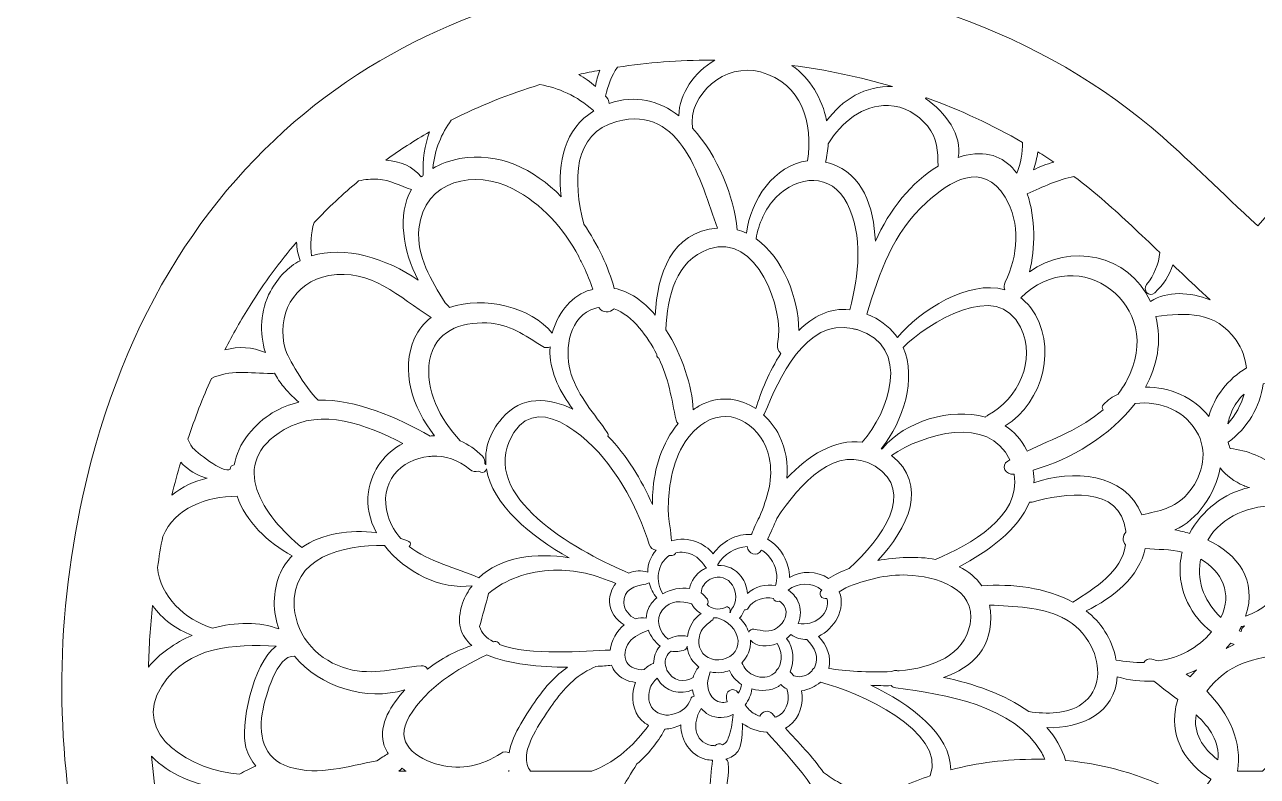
# Model space of a CAD drawing. Extents: x -491 to 5386, y -726 to 879.
# Drawn here: x 435 to 893.1, y -233.7 to 45.5 of the extents above; entities that cross this region are included whole.
import ezdxf

# ---------------------------------------------------------------- set-up
doc = ezdxf.new("R2010")
doc.units = 0
doc.header["$MEASUREMENT"] = 0
doc.layers.add('Layer 1', color=7, linetype='Continuous', lineweight=0)

# ---------------------------------------------------------------- blocks, each defined once
blk = doc.blocks.new('Block_0')
at = {"layer": 'Layer 1'}
for points, knots in [([(1330.89, -141.17), (1306.71, -13.6), (1215.22, 64.76), (1097.03, 64.76), (1076.51, 64.76), (1055.21, 62.4), (1033.29, 57.52), (977.78, 45.18), (932.03, 14.6), (893.22, -29.24), (879.38, -16.28), (868.86, -5.93), (857.82, 3.82), (813.77, 42.69), (752.16, 64.51), (690.05, 64.51), (588.94, 64.51), (486.54, 6.68), (456.6, -129.48), (434.97, -227.86), (460.02, -316.24), (509.77, -399.45), (598.05, -547.12), (730.29, -645.63), (879.54, -724.11), (882.63, -725.74), (886.77, -726.47), (891.1, -726.47), (896.91, -726.47), (903.06, -725.15), (907.45, -722.88), (1042.04, -653.35), (1161.95, -565.18), (1249.64, -439.6), (1311.86, -350.49), (1352.3, -254.19), (1330.89, -141.17)], [0, 0, 0, 0, 1, 1, 1, 2, 2, 2, 3, 3, 3, 4, 4, 4, 5, 5, 5, 6, 6, 6, 7, 7, 7, 8, 8, 8, 9, 9, 9, 10, 10, 10, 11, 11, 11, 12, 12, 12, 12]), ([(690.05, 32.37), (690.53, 32.37), (691, 32.35), (691.48, 32.35), (691.49, 32.34), (691.5, 32.34), (691.51, 32.33), (683.83, 27.97), (678.29, 19.99), (678.08, 11.69), (670.79, 17.29), (662, 19.7), (652.18, 16.23), (652.17, 17), (651.92, 17.81), (651.26, 18.57), (651.13, 18.72), (650.99, 18.82), (650.86, 18.97), (651.65, 22.85), (653.11, 26.56), (655.26, 29.74), (666.56, 31.48), (678.18, 32.37), (690.05, 32.37)], [0, 0, 0, 0, 1, 1, 1, 2, 2, 2, 3, 3, 3, 4, 4, 4, 5, 5, 5, 6, 6, 6, 7, 7, 7, 8, 8, 8, 8]), ([(647.13, 22.6), (645.13, 24.34), (643.04, 25.81), (640.89, 27.03), (643.47, 27.61), (646.08, 28.14), (648.7, 28.63), (647.96, 26.68), (647.43, 24.66), (647.13, 22.6)], [0, 0, 0, 0, 1, 1, 1, 2, 2, 2, 3, 3, 3, 3]), ([(725.92, -5.08), (713.7, -6.49), (704.67, -19.6), (703.24, -31.89), (702.11, -31.36), (700.93, -30.96), (699.73, -30.63), (698.68, -18.45), (692.62, -3.08), (683.12, 7.08), (681.51, 19.6), (695.28, 31.54), (708.44, 27.96), (724.04, 23.72), (728.02, 8.95), (725.92, -5.08)], [0, 0, 0, 0, 1, 1, 1, 2, 2, 2, 3, 3, 3, 4, 4, 4, 5, 5, 5, 5]), ([(757.52, 22.52), (747.48, 23.07), (738.72, 17.61), (733, 9.78), (731.41, 18.09), (726.88, 25.63), (720.12, 30.42), (732.8, 28.78), (745.36, 26.13), (757.52, 22.52)], [0, 0, 0, 0, 1, 1, 1, 2, 2, 2, 3, 3, 3, 3]), ([(626.46, 23.25), (633.3, 22.17), (640.18, 19.07), (646.33, 13.64), (646.4, 13.58), (646.47, 13.56), (646.54, 13.51), (635.64, 6.82), (632.85, -5.54), (634.4, -18.36), (624.22, -8.11), (611.17, -1.6), (596.7, -4.22), (592.68, -4.95), (589.4, -6.24), (586.64, -7.88), (587.41, -0.85), (589.89, 5.18), (593.51, 10.05), (603.98, 15.39), (615, 19.8), (626.46, 23.25)], [0, 0, 0, 0, 1, 1, 1, 2, 2, 2, 3, 3, 3, 4, 4, 4, 5, 5, 5, 6, 6, 6, 7, 7, 7, 7]), ([(805.77, 1.79), (805.92, -2.07), (805.2, -6), (803.66, -9.58), (799.66, -4.15), (793.6, -1.11), (784.92, -2.93), (783.9, -3.14), (782.93, -3.52), (781.94, -3.83), (783.45, 4.33), (777.3, 13.03), (769.78, 18.1), (769.82, 18.16), (769.86, 18.21), (769.9, 18.27), (769.98, 18.31), (770.06, 18.35), (770.14, 18.38), (782.64, 13.87), (794.62, 8.28), (805.77, 1.79)], [0, 0, 0, 0, 1, 1, 1, 2, 2, 2, 3, 3, 3, 4, 4, 4, 5, 5, 5, 6, 6, 6, 7, 7, 7, 7]), ([(692.45, -30.01), (675.18, -31.5), (670.04, -47.24), (669.35, -62.4), (664.99, -57.24), (659.81, -53.48), (654.06, -52.42), (651.88, -44.47), (647.99, -36.09), (642.8, -28.55), (638.66, -12.52), (638.63, 5.23), (655.05, 9.57), (679.58, 16.06), (686.04, -12.64), (692.45, -30.01)], [0, 0, 0, 0, 1, 1, 1, 2, 2, 2, 3, 3, 3, 4, 4, 4, 5, 5, 5, 5]), ([(751.14, -34.9), (750.56, -22.03), (746.32, -9.95), (734.62, -6.04), (733.94, -5.81), (733.27, -5.68), (732.6, -5.52), (733.17, -3.28), (733.49, -1.01), (733.61, 1.27), (738.52, 9.24), (746.3, 15.8), (756.01, 15.5), (761.77, 15.33), (766.89, 12.28), (770.46, 7.93), (774.39, 3.16), (774.19, -1.42), (774.51, -7.04), (764.58, -12.87), (756.28, -23.42), (751.14, -34.9)], [0, 0, 0, 0, 1, 1, 1, 2, 2, 2, 3, 3, 3, 4, 4, 4, 5, 5, 5, 6, 6, 6, 7, 7, 7, 7]), ([(583.12, -10.41), (582.87, -10.63), (582.58, -10.82), (582.35, -11.05), (579.33, -7.1), (574.47, -5.21), (569.16, -4.76), (574.41, -1), (579.84, 2.48), (585.45, 5.69), (583.62, 0.79), (582.74, -4.63), (583.12, -10.41)], [0, 0, 0, 0, 1, 1, 1, 2, 2, 2, 3, 3, 3, 4, 4, 4, 4]), ([(811.48, -1.67), (813.49, -2.93), (815.48, -4.21), (817.43, -5.53), (814.79, -6.24), (812.25, -7.19), (809.89, -8.41), (810.69, -6.23), (811.21, -3.96), (811.48, -1.67)], [0, 0, 0, 0, 1, 1, 1, 2, 2, 2, 3, 3, 3, 3]), ([(640.87, -40.57), (641.48, -41.88), (642.1, -43.15), (642.75, -44.38), (644.03, -47.13), (645.2, -49.92), (646.17, -52.78), (645.45, -52.97), (644.74, -53.11), (644.01, -53.39), (637.38, -55.93), (632.85, -62.25), (631.06, -69.12), (623.32, -59.39), (605.76, -55.1), (592.92, -59.56), (592.39, -58.94), (591.78, -58.34), (591.2, -57.74), (586.13, -49.36), (580.49, -40.6), (581.52, -30.31), (583.37, -11.86), (602.53, -8.27), (616.42, -15.45), (627.24, -21.04), (635.27, -30.1), (640.87, -40.57)], [0, 0, 0, 0, 1, 1, 1, 2, 2, 2, 3, 3, 3, 4, 4, 4, 5, 5, 5, 6, 6, 6, 7, 7, 7, 8, 8, 8, 9, 9, 9, 9]), ([(799.41, -50.07), (798.91, -51.08), (798.91, -52.06), (799.2, -52.92), (785.72, -49.1), (767.76, -60.57), (759.34, -70.7), (757.13, -67.54), (754.01, -64.79), (749.69, -62.71), (749.11, -62.44), (748.56, -62.27), (748, -62.05), (752.59, -46.48), (757.67, -31.84), (770.14, -20.47), (778.52, -12.82), (791.01, -4.66), (799.42, -18.58), (805.15, -28.06), (804.14, -40.55), (799.41, -50.07)], [0, 0, 0, 0, 1, 1, 1, 2, 2, 2, 3, 3, 3, 4, 4, 4, 5, 5, 5, 6, 6, 6, 7, 7, 7, 7]), ([(542.52, -28), (547.75, -22.49), (553.28, -17.31), (559.1, -12.5), (561.43, -11.96), (563.83, -11.74), (566.23, -11.87), (570.82, -12.13), (574.55, -14.45), (578.71, -15.75), (573.44, -25.16), (575.5, -38.37), (581.25, -49.36), (569.34, -41.28), (553.92, -36.41), (541.58, -40.4), (541.06, -36.17), (541.32, -31.92), (542.52, -28)], [0, 0, 0, 0, 1, 1, 1, 2, 2, 2, 3, 3, 3, 4, 4, 4, 5, 5, 5, 6, 6, 6, 6]), ([(740.61, -20.85), (746.64, -32.65), (745.02, -47.76), (741.59, -60.34), (734.21, -59.57), (727.9, -62.87), (722.68, -68.1), (722.61, -56), (716.77, -41.08), (706.8, -34), (707.81, -28.33), (710.09, -22.94), (714.16, -18.71), (722.3, -10.27), (734.78, -9.43), (740.61, -20.85)], [0, 0, 0, 0, 1, 1, 1, 2, 2, 2, 3, 3, 3, 4, 4, 4, 5, 5, 5, 5]), ([(875.53, -56.7), (868.06, -53.73), (859.72, -53.27), (853.36, -57.31), (845.28, -39.5), (823.13, -35.53), (808.46, -46.28), (810.6, -37.53), (810.63, -26.24), (807.6, -17.28), (813.45, -14.67), (819.09, -12.02), (824.95, -10.88), (828.99, -13.89), (832.86, -17.02), (836.55, -20.27), (843.08, -26.04), (849.54, -32.15), (856.88, -39.12), (856.4, -43.35), (854.81, -47.48), (851.94, -51.03), (850.24, -53.13), (852.88, -55.92), (854.96, -54.04), (858.23, -51.09), (860.44, -47.52), (861.69, -43.68), (864.72, -46.56), (867.87, -49.53), (871.26, -52.7), (871.26, -52.7), (875.53, -56.7), (875.53, -56.7)], [0, 0, 0, 0, 1, 1, 1, 2, 2, 2, 3, 3, 3, 4, 4, 4, 5, 5, 5, 6, 6, 6, 7, 7, 7, 8, 8, 8, 9, 9, 9, 10, 10, 10, 11, 11, 11, 11]), ([(715.99, -76.58), (711.74, -83.26), (708.62, -90.85), (706.68, -97.11), (701.06, -93.36), (694.08, -92.19), (687.16, -95.35), (685.83, -95.95), (684.63, -96.7), (683.45, -97.5), (683.1, -88.93), (679.33, -77.18), (673.28, -67.77), (673.95, -55.47), (676.76, -42.1), (689.35, -37.75), (706.98, -31.67), (717.53, -60.02), (714.8, -73.02), (714.47, -74.56), (715.06, -75.77), (715.99, -76.58)], [0, 0, 0, 0, 1, 1, 1, 2, 2, 2, 3, 3, 3, 4, 4, 4, 5, 5, 5, 6, 6, 6, 7, 7, 7, 7]), ([(536, -35.26), (536.15, -37.6), (536.57, -39.92), (537.33, -42.16), (532.99, -44.49), (529.2, -48.17), (526.32, -53.53), (522.48, -60.66), (522.19, -68.82), (524.44, -76.31), (519.64, -74.11), (514.41, -73.96), (509.42, -75.27), (512.32, -69.57), (515.42, -64.07), (518.73, -58.79), (523.96, -50.43), (529.74, -42.58), (536, -35.26)], [0, 0, 0, 0, 1, 1, 1, 2, 2, 2, 3, 3, 3, 4, 4, 4, 5, 5, 5, 6, 6, 6, 6]), ([(844.59, -86.66), (843.6, -88.49), (842.5, -90.14), (841.34, -91.67), (839.39, -92.66), (837.54, -93.93), (835.89, -95.55), (835.24, -96.18), (835.32, -96.99), (835.75, -97.55), (827.68, -104.58), (817.48, -108.16), (807.54, -112.87), (807.46, -112.71), (807.42, -112.56), (807.34, -112.41), (805.39, -108.54), (802.62, -105.62), (799.37, -103.49), (813.58, -94.86), (819.18, -73.39), (808.88, -59.64), (807.75, -58.14), (806.48, -56.98), (805.15, -55.97), (826.65, -34.41), (859.63, -58.88), (844.59, -86.66)], [0, 0, 0, 0, 1, 1, 1, 2, 2, 2, 3, 3, 3, 4, 4, 4, 5, 5, 5, 6, 6, 6, 7, 7, 7, 8, 8, 8, 9, 9, 9, 9]), ([(548.06, -47.68), (563.76, -44.92), (574.08, -55.68), (586.03, -63.28), (583.46, -65.25), (581.33, -67.76), (579.9, -70.92), (574.55, -82.82), (579.02, -96.73), (587.33, -107.15), (586.76, -107.15), (586.2, -107.25), (585.64, -107.29), (573.39, -100.37), (558.17, -93.62), (544.08, -93.93), (538.91, -88.99), (532.61, -77.69), (531.91, -75.27), (528.25, -62.67), (534.9, -49.98), (548.06, -47.68)], [0, 0, 0, 0, 1, 1, 1, 2, 2, 2, 3, 3, 3, 4, 4, 4, 5, 5, 5, 6, 6, 6, 7, 7, 7, 7]), ([(792.91, -99.58), (792.55, -99.77), (792.31, -100.02), (792.07, -100.27), (778.93, -96.64), (762.2, -101.89), (753.92, -111.75), (753.81, -111.89), (753.75, -112.04), (753.68, -112.19), (753.57, -112.13), (753.46, -112.04), (753.35, -111.98), (761.58, -101.54), (766.6, -86.02), (761.42, -74.37), (770.76, -65.23), (796.57, -48.98), (805.12, -66.9), (811.03, -79.3), (804.25, -93.36), (792.91, -99.58)], [0, 0, 0, 0, 1, 1, 1, 2, 2, 2, 3, 3, 3, 4, 4, 4, 5, 5, 5, 6, 6, 6, 7, 7, 7, 7]), ([(677.11, -101.33), (677.23, -101.9), (677.49, -102.32), (677.79, -102.68), (671.86, -109.7), (668.9, -119.43), (668.41, -128.35), (668.36, -129.27), (668.28, -130.84), (668.25, -132.74), (664.18, -123.4), (658.73, -114.54), (651.73, -107.29), (651.86, -106.89), (651.83, -106.45), (651.52, -105.99), (646.76, -99.08), (640.78, -92.6), (638.13, -84.47), (635.57, -76.61), (636.58, -64.46), (645.4, -60.43), (646.42, -59.97), (647.41, -59.71), (648.39, -59.55), (649.64, -61.69), (652.43, -61.58), (654.02, -60.03), (660.98, -62.42), (666.65, -70.78), (669.84, -76.73), (669.86, -76.88), (669.87, -77.05), (669.88, -77.2), (669.95, -77.78), (670.27, -78.15), (670.66, -78.4), (674.29, -85.75), (675.35, -93.4), (677.11, -101.33)], [0, 0, 0, 0, 1, 1, 1, 2, 2, 2, 3, 3, 3, 4, 4, 4, 5, 5, 5, 6, 6, 6, 7, 7, 7, 8, 8, 8, 9, 9, 9, 10, 10, 10, 11, 11, 11, 12, 12, 12, 13, 13, 13, 13]), ([(746.22, -109.62), (736.15, -108.25), (726.11, -114.5), (718.24, -122.99), (718.66, -117.59), (717.97, -112.21), (715.42, -107.12), (713.94, -104.16), (711.92, -101.58), (709.59, -99.44), (709.73, -99.28), (709.86, -99.11), (709.95, -98.9), (715.25, -86.13), (725.09, -63.49), (742.69, -67.38), (742.81, -67.41), (742.93, -67.43), (743.05, -67.46), (743.51, -67.57), (743.94, -67.61), (744.41, -67.76), (764.82, -74.14), (756.13, -98.45), (746.22, -109.62)], [0, 0, 0, 0, 1, 1, 1, 2, 2, 2, 3, 3, 3, 4, 4, 4, 5, 5, 5, 6, 6, 6, 7, 7, 7, 8, 8, 8, 8]), ([(855.33, -62.86), (866.6, -61.52), (877.48, -60.64), (885.23, -71.72), (887.43, -74.87), (888.66, -78.38), (889.05, -81.97), (882.33, -86.03), (876.95, -92.66), (875.11, -100.02), (869.64, -92.99), (860.39, -88.9), (851.5, -89.19), (855.87, -81.25), (857.7, -72.33), (855.33, -62.86)], [0, 0, 0, 0, 1, 1, 1, 2, 2, 2, 3, 3, 3, 4, 4, 4, 5, 5, 5, 5]), ([(606.8, -65.26), (615.04, -65.62), (620.84, -69.9), (627.49, -74.03), (628.38, -74.59), (629.42, -74.52), (630.29, -74.09), (630.23, -74.88), (630.17, -75.68), (630.19, -76.46), (630.45, -84.01), (634.03, -91.11), (638.76, -97.3), (629.95, -92.96), (619.53, -92.18), (612.42, -100.62), (607.51, -106.46), (605.86, -112.3), (606.41, -117.95), (606.31, -117.76), (606.18, -117.6), (606.03, -117.46), (606.13, -116.59), (605.88, -115.67), (605.08, -114.82), (602.61, -112.22), (599.79, -110.34), (596.81, -109.08), (589.31, -100.85), (583.66, -90.18), (585.46, -79.21), (587.24, -68.39), (597.04, -64.85), (606.8, -65.26)], [0, 0, 0, 0, 1, 1, 1, 2, 2, 2, 3, 3, 3, 4, 4, 4, 5, 5, 5, 6, 6, 6, 7, 7, 7, 8, 8, 8, 9, 9, 9, 10, 10, 10, 11, 11, 11, 11]), ([(531.18, -88.92), (532.34, -90.33), (534.44, -92.62), (536.9, -94.75), (530.02, -96.27), (523.6, -99.88), (518.2, -106.59), (515.18, -110.35), (513.54, -114.2), (512.89, -118.03), (512.86, -118.03), (512.84, -118.04), (512.81, -118.04), (511.82, -118.05), (511.34, -118.82), (511.36, -119.6), (509.05, -121.61), (497.97, -112.61), (497.17, -111.42), (496.55, -110.48), (496.04, -109.5), (495.64, -108.49), (498.23, -100.67), (501.14, -93.12), (504.37, -85.87), (510.77, -82.66), (518.82, -83.87), (526.7, -84.05), (527.1, -84.06), (527.46, -84), (527.78, -83.9), (528.79, -85.65), (529.89, -87.36), (531.18, -88.92)], [0, 0, 0, 0, 1, 1, 1, 2, 2, 2, 3, 3, 3, 4, 4, 4, 5, 5, 5, 6, 6, 6, 7, 7, 7, 8, 8, 8, 9, 9, 9, 10, 10, 10, 11, 11, 11, 11]), ([(914.05, -87.44), (914.46, -87.45), (914.82, -87.4), (915.14, -87.29), (916.15, -89.05), (917.25, -90.75), (918.54, -92.31), (919.7, -93.72), (921.8, -96.02), (924.25, -98.14), (917.37, -99.66), (910.96, -103.27), (905.56, -109.99), (903.12, -113.01), (901.59, -116.11), (900.75, -119.21), (895.56, -115.19), (889.39, -112.51), (883.02, -111.94), (882.72, -111.16), (882.47, -110.37), (882.28, -109.56), (889.4, -104.4), (894.1, -96.41), (895.24, -87.95), (900.95, -86.45), (907.57, -87.3), (914.05, -87.44)], [0, 0, 0, 0, 1, 1, 1, 2, 2, 2, 3, 3, 3, 4, 4, 4, 5, 5, 5, 6, 6, 6, 7, 7, 7, 8, 8, 8, 9, 9, 9, 9]), ([(651.71, -117.46), (658.67, -126.55), (663.63, -136.62), (667.09, -147.52), (667.52, -148.86), (668.55, -149.5), (669.64, -149.64), (667.58, -151.95), (666.58, -154.89), (666.54, -157.89), (664.2, -156.99), (661.74, -157.25), (659.52, -158.19), (642.72, -151.17), (605.46, -131.63), (615.06, -109.3), (623.81, -88.94), (644.15, -107.6), (651.71, -117.46)], [0, 0, 0, 0, 1, 1, 1, 2, 2, 2, 3, 3, 3, 4, 4, 4, 5, 5, 5, 6, 6, 6, 6]), ([(708.04, -137.37), (706.9, -139.52), (705.94, -141.62), (705.18, -143.65), (705.15, -143.71), (705.12, -143.77), (705.09, -143.83), (699.52, -143.5), (693.97, -146.43), (690.91, -151.09), (689.33, -149.03), (686.88, -147.46), (684.67, -146.6), (681.71, -145.44), (678.4, -145.32), (675.37, -146.22), (675.25, -143.33), (674.24, -137.53), (674.2, -136.3), (674.11, -132.71), (674.29, -129.21), (674.8, -125.65), (676.1, -116.72), (679.69, -107.23), (687.78, -102.24), (698.27, -95.77), (709.35, -104.39), (711.69, -115.22), (713.33, -122.84), (711.06, -130.31), (708.04, -137.37)], [0, 0, 0, 0, 1, 1, 1, 2, 2, 2, 3, 3, 3, 4, 4, 4, 5, 5, 5, 6, 6, 6, 7, 7, 7, 8, 8, 8, 9, 9, 9, 10, 10, 10, 10]), ([(871.18, -106.84), (874.81, -114.26), (872.36, -122.93), (867.03, -128.84), (862.11, -134.29), (856.69, -135.1), (850.17, -136.52), (843.74, -120.72), (824.28, -119.66), (810.08, -124.71), (810.17, -123.16), (810.04, -121.56), (809.78, -119.93), (823.68, -116.13), (838.58, -107.15), (847.69, -95.14), (856.98, -94.19), (866.76, -97.82), (871.18, -106.84)], [0, 0, 0, 0, 1, 1, 1, 2, 2, 2, 3, 3, 3, 4, 4, 4, 5, 5, 5, 6, 6, 6, 6]), ([(882.16, -102.7), (882.48, -100.9), (883.06, -99.13), (883.9, -97.48), (885.14, -95.02), (886.59, -93.13), (888.19, -91.68), (887.05, -95.73), (884.96, -99.55), (882.16, -102.7)], [0, 0, 0, 0, 1, 1, 1, 2, 2, 2, 3, 3, 3, 3]), ([(562.73, -128.03), (561.94, -133.28), (563.18, -138.47), (565.7, -143.21), (555.9, -141.91), (545.43, -143.49), (537.96, -148.71), (523.92, -137.11), (509.7, -117.46), (531.48, -104.87), (545.71, -96.65), (561.74, -102.98), (575.55, -110.07), (569.07, -113.45), (564, -119.64), (562.73, -128.03)], [0, 0, 0, 0, 1, 1, 1, 2, 2, 2, 3, 3, 3, 4, 4, 4, 5, 5, 5, 5]), ([(802.49, -121.51), (802.58, -121.5), (802.67, -121.47), (802.75, -121.46), (805.41, -137.3), (786.28, -147.61), (773.54, -153.12), (766.72, -151.9), (759.07, -152.2), (752, -153.55), (763.37, -141.58), (770.96, -125.35), (757.11, -114.47), (768.89, -106.57), (793.27, -99.19), (801.11, -116.17), (800.88, -116.3), (800.64, -116.42), (800.4, -116.56), (797.54, -118.21), (799.63, -121.91), (802.49, -121.51)], [0, 0, 0, 0, 1, 1, 1, 2, 2, 2, 3, 3, 3, 4, 4, 4, 5, 5, 5, 6, 6, 6, 7, 7, 7, 7]), ([(741.46, -156.45), (738.51, -157.57), (735.85, -158.84), (733.72, -160.24), (729.54, -157.35), (723.57, -157.08), (719.28, -159.82), (719.24, -158.46), (719.06, -157.14), (718.77, -156), (717.69, -151.68), (714.92, -147.8), (711.01, -145.62), (712.28, -143.18), (713.45, -140.6), (714.5, -137.98), (723.02, -124.83), (736.75, -109.86), (751.02, -118.53), (766.35, -127.84), (753.42, -145.53), (741.46, -156.45)], [0, 0, 0, 0, 1, 1, 1, 2, 2, 2, 3, 3, 3, 4, 4, 4, 5, 5, 5, 6, 6, 6, 7, 7, 7, 7]), ([(492.99, -116.96), (495.12, -119.25), (497.73, -121.11), (500.69, -122.32), (501.24, -122.54), (501.97, -122.78), (502.77, -122.99), (498.05, -123.98), (493.55, -126.2), (489.67, -129.24), (490.69, -125.08), (491.8, -120.99), (492.99, -116.96)], [0, 0, 0, 0, 1, 1, 1, 2, 2, 2, 3, 3, 3, 4, 4, 4, 4]), ([(600.29, -119.61), (601.38, -120.55), (602.59, -120.64), (603.64, -120.29), (603.91, -120.41), (604.18, -120.57), (604.45, -120.68), (605.58, -121.16), (606.34, -120.46), (606.57, -119.53), (608.83, -132.71), (623.1, -144.64), (637.4, -152.54), (625.09, -150.47), (611.82, -152.17), (603.72, -159.97), (595.37, -156.19), (585.1, -154), (577.85, -148.27), (578.44, -147.75), (578.68, -146.85), (577.75, -146.45), (576.78, -146.03), (575.76, -145.67), (574.73, -145.32), (572.72, -143.07), (571.09, -140.38), (570.05, -137.04), (566.15, -124.47), (574.96, -115.85), (585.2, -114.86), (585.6, -114.9), (585.97, -114.83), (586.33, -114.74), (591.14, -114.54), (596.17, -116.03), (600.29, -119.61)], [0, 0, 0, 0, 1, 1, 1, 2, 2, 2, 3, 3, 3, 4, 4, 4, 5, 5, 5, 6, 6, 6, 7, 7, 7, 8, 8, 8, 9, 9, 9, 10, 10, 10, 11, 11, 11, 12, 12, 12, 12]), ([(879.29, -119.12), (881.58, -121.98), (884.58, -124.29), (888.05, -125.71), (888.6, -125.94), (889.33, -126.17), (890.13, -126.39), (880.86, -128.33), (872.43, -134.98), (867.9, -143.43), (866.11, -142.91), (864.29, -142.5), (862.46, -142.18), (871, -138.4), (877.46, -128.78), (879.29, -119.12)], [0, 0, 0, 0, 1, 1, 1, 2, 2, 2, 3, 3, 3, 4, 4, 4, 5, 5, 5, 5]), ([(844.15, -147.71), (842.61, -157.65), (832.94, -163.66), (824.52, -168.97), (814.63, -163.59), (801.89, -162.06), (790.68, -162.95), (788.62, -159.85), (785.73, -157.51), (782.27, -155.84), (792.79, -150.32), (804.24, -142.21), (808.46, -131.84), (808.76, -131.86), (809.05, -131.87), (809.37, -131.79), (820.96, -128.64), (842.23, -125.24), (844.25, -142.66), (844.26, -142.79), (844.26, -142.91), (844.27, -143.03), (842.94, -144.21), (842.87, -146.52), (844.15, -147.71)], [0, 0, 0, 0, 1, 1, 1, 2, 2, 2, 3, 3, 3, 4, 4, 4, 5, 5, 5, 6, 6, 6, 7, 7, 7, 8, 8, 8, 8]), ([(486.31, -144.57), (490.96, -134.1), (502.39, -129.56), (513.93, -129.68), (517.1, -138.84), (525.29, -146.93), (534.4, -151.77), (530.41, -155.89), (527.85, -161.5), (527.74, -168.87), (527.68, -172.45), (528.33, -175.81), (529.43, -178.96), (522.36, -176.24), (513.4, -176.34), (504.79, -178.65), (494.47, -175.42), (485.35, -166.87), (484.33, -156.12), (484.92, -152.28), (485.56, -148.43), (486.31, -144.57)], [0, 0, 0, 0, 1, 1, 1, 2, 2, 2, 3, 3, 3, 4, 4, 4, 5, 5, 5, 6, 6, 6, 7, 7, 7, 7]), ([(888.74, -174.25), (893.26, -160.73), (885.65, -151.15), (874.68, -145.96), (879.83, -136.91), (890.51, -132.96), (901.28, -133.07), (902.69, -137.12), (905.08, -140.97), (908.09, -144.41), (909.37, -157.32), (900.83, -169.74), (888.74, -174.25)], [0, 0, 0, 0, 1, 1, 1, 2, 2, 2, 3, 3, 3, 4, 4, 4, 4]), ([(601.22, -185.16), (595.24, -186.9), (589.71, -190.01), (584.74, -193.86), (584.28, -193.08), (583.46, -192.55), (582.33, -192.65), (572.86, -193.5), (564.65, -196.34), (555.06, -193.79), (544.57, -191.01), (535.91, -182.05), (535.19, -170.94), (533.97, -152.25), (553.1, -147.62), (568.75, -148.01), (576.39, -157.89), (589.72, -164.55), (601.26, -162.89), (599.84, -164.79), (598.59, -166.87), (597.73, -169.34), (595.24, -176.51), (597.03, -181.58), (601.22, -185.16)], [0, 0, 0, 0, 1, 1, 1, 2, 2, 2, 3, 3, 3, 4, 4, 4, 5, 5, 5, 6, 6, 6, 7, 7, 7, 8, 8, 8, 8]), ([(674.56, -151.71), (675.02, -151.71), (675.51, -151.66), (676.04, -151.51), (676.46, -151.39), (676.78, -151.06), (677, -150.67), (679, -150.22), (681.16, -150.49), (683.04, -151.3), (685.62, -152.4), (686.77, -154.34), (688.32, -156.32), (687.85, -156.53), (687.38, -156.74), (686.93, -157.02), (684.39, -158.58), (682.6, -161.15), (682.04, -163.93), (678.77, -163.42), (675.13, -164.23), (672.13, -165.91), (669.31, -161.48), (669.92, -154.64), (674.56, -151.71)], [0, 0, 0, 0, 1, 1, 1, 2, 2, 2, 3, 3, 3, 4, 4, 4, 5, 5, 5, 6, 6, 6, 7, 7, 7, 8, 8, 8, 8]), ([(692.59, -155.32), (692.58, -155.21), (692.55, -155.11), (692.54, -155.01), (694.85, -151.18), (699.12, -148.47), (703.48, -148.36), (703.72, -150.9), (707.21, -152.49), (708.8, -149.71), (708.8, -149.71), (708.8, -149.71), (708.8, -149.71), (708.97, -149.81), (709.15, -149.85), (709.32, -149.96), (712.31, -151.93), (714.17, -155.5), (714.49, -159.01), (714.61, -160.36), (714.38, -161.59), (714.08, -162.81), (710.34, -162.21), (706.3, -163.21), (703.59, -165.79), (703.43, -163.55), (702.7, -161.35), (701.28, -159.44), (699.16, -156.58), (695.9, -155.21), (692.59, -155.32)], [0, 0, 0, 0, 1, 1, 1, 2, 2, 2, 3, 3, 3, 4, 4, 4, 5, 5, 5, 6, 6, 6, 7, 7, 7, 8, 8, 8, 9, 9, 9, 10, 10, 10, 10]), ([(865.19, -150.4), (864.84, -151.83), (864.59, -153.28), (864.47, -154.74), (863.66, -165.03), (868.54, -174.24), (876.08, -180.06), (870.98, -186.19), (863.94, -189.62), (856.37, -190.85), (855.56, -190.61), (854.74, -190.35), (853.93, -190.17), (852.61, -189.89), (851.49, -190.46), (850.85, -191.36), (847.42, -191.45), (843.95, -191.16), (840.57, -190.49), (840.55, -190.38), (840.55, -190.28), (840.53, -190.16), (839.01, -182.31), (834.93, -176.48), (829.46, -172.22), (839.49, -167.51), (849.27, -159.42), (851.41, -149.12), (856.02, -149.41), (860.65, -149.35), (865.19, -150.4)], [0, 0, 0, 0, 1, 1, 1, 2, 2, 2, 3, 3, 3, 4, 4, 4, 5, 5, 5, 6, 6, 6, 7, 7, 7, 8, 8, 8, 9, 9, 9, 10, 10, 10, 10]), ([(871.9, -153.84), (871.95, -153.57), (872.01, -153.31), (872.06, -153.04), (879.96, -157.51), (883.87, -165.81), (879.58, -174.73), (873.92, -169.41), (870.5, -162.06), (871.9, -153.84)], [0, 0, 0, 0, 1, 1, 1, 2, 2, 2, 3, 3, 3, 3]), ([(657.79, -177.38), (655.02, -179.66), (653.1, -183.21), (652.58, -186.8), (643.16, -187.09), (622.74, -189.03), (611.5, -184.77), (611.3, -184.13), (610.76, -183.58), (610.03, -183.62), (609.74, -183.63), (609.47, -183.68), (609.18, -183.7), (606.61, -182.33), (604.75, -180.5), (604.03, -178.04), (605.16, -173.97), (606.29, -169.89), (607.42, -165.82), (610.57, -163.1), (614.11, -161.05), (618.05, -159.69), (622.36, -158.11), (626.97, -157.31), (631.55, -157.14), (639.59, -156.86), (647.38, -158.82), (654.64, -162.11), (653.18, -164.02), (652.26, -166.32), (652.33, -168.72), (652.45, -172.61), (654.72, -175.68), (657.79, -177.38)], [0, 0, 0, 0, 1, 1, 1, 2, 2, 2, 3, 3, 3, 4, 4, 4, 5, 5, 5, 6, 6, 6, 7, 7, 7, 8, 8, 8, 9, 9, 9, 10, 10, 10, 11, 11, 11, 11]), ([(695.26, -170.96), (692.98, -172.16), (690.4, -171.52), (688.58, -169.91), (688.98, -169.34), (689.11, -168.59), (688.69, -167.94), (688.06, -166.97), (687.28, -166.18), (686.41, -165.55), (686.4, -163.47), (687.74, -161.55), (689.79, -160.51), (696.78, -156.96), (702.02, -166.11), (697.73, -171.63), (697.42, -172.02), (697.31, -172.44), (697.27, -172.86), (697.21, -172.84), (697.15, -172.8), (697.09, -172.78), (697.63, -171.68), (696.62, -170.24), (695.26, -170.96)], [0, 0, 0, 0, 1, 1, 1, 2, 2, 2, 3, 3, 3, 4, 4, 4, 5, 5, 5, 6, 6, 6, 7, 7, 7, 8, 8, 8, 8]), ([(786.32, -177.12), (784.12, -188.85), (772.52, -193.28), (760.03, -194.53), (759.62, -194.49), (759.18, -194.44), (758.77, -194.41), (758.08, -194.35), (757.55, -194.51), (757.1, -194.76), (748.55, -195.29), (739.9, -194.5), (733.82, -193.64), (734.94, -189.35), (733.15, -184.92), (729.96, -181.76), (735.86, -179), (740.26, -171.49), (737.74, -165.19), (738.54, -164.71), (739.35, -164.19), (740.17, -163.63), (747.54, -160.7), (754.94, -158.62), (763.12, -158.94), (773.32, -159.33), (788.83, -163.68), (786.32, -177.12)], [0, 0, 0, 0, 1, 1, 1, 2, 2, 2, 3, 3, 3, 4, 4, 4, 5, 5, 5, 6, 6, 6, 7, 7, 7, 8, 8, 8, 9, 9, 9, 9]), ([(657.62, -169.25), (657.34, -164.46), (661.85, -162.68), (665.79, -162.3), (666.25, -162.26), (666.68, -162.05), (667.04, -161.76), (667.59, -163.82), (668.54, -165.77), (669.96, -167.38), (668.6, -168.5), (667.47, -169.81), (666.79, -171.31), (666.25, -172.49), (666, -173.74), (665.96, -174.99), (664.57, -174.75), (663.23, -174.86), (661.95, -175.21), (659.63, -174.05), (657.77, -171.86), (657.62, -169.25)], [0, 0, 0, 0, 1, 1, 1, 2, 2, 2, 3, 3, 3, 4, 4, 4, 5, 5, 5, 6, 6, 6, 7, 7, 7, 7]), ([(733.13, -167.59), (733.87, -170.17), (732.76, -172.93), (730.75, -174.73), (728.25, -176.99), (725.48, -177.2), (722.44, -176.91), (723.5, -174.31), (723.66, -171.4), (722.36, -168.66), (721.53, -166.91), (720.27, -165.55), (718.78, -164.56), (722.08, -161.68), (727.86, -161.56), (731.2, -164.49), (729.72, -165.83), (731.2, -168.17), (733.13, -167.59)], [0, 0, 0, 0, 1, 1, 1, 2, 2, 2, 3, 3, 3, 4, 4, 4, 5, 5, 5, 6, 6, 6, 6]), ([(686.36, -173.26), (683.59, -174.84), (681.9, -178.35), (681.32, -181.72), (678.96, -181.12), (676.39, -181.57), (674.19, -182.73), (670.84, -180.29), (669.17, -175.38), (672.07, -171.84), (675.07, -168.18), (679.01, -168.52), (682.85, -169.57), (682.97, -169.79), (683.05, -170.02), (683.19, -170.24), (683.99, -171.48), (685.11, -172.48), (686.36, -173.26)], [0, 0, 0, 0, 1, 1, 1, 2, 2, 2, 3, 3, 3, 4, 4, 4, 5, 5, 5, 6, 6, 6, 6]), ([(700.68, -174.89), (700.74, -174.84), (700.8, -174.82), (700.85, -174.75), (701.54, -173.87), (702.07, -172.9), (702.51, -171.9), (703.05, -171.92), (703.59, -171.78), (703.91, -171.19), (705.56, -168.12), (709.78, -166.79), (713.24, -167.67), (713.52, -168.6), (714.58, -168.93), (715.53, -168.68), (716.2, -169.14), (716.82, -169.69), (717.28, -170.42), (719.07, -173.28), (717.22, -176.62), (714.78, -178.4), (711.65, -180.68), (709.36, -179.43), (706.01, -179.05), (705.16, -178.95), (704.44, -179.47), (704.05, -180.19), (703.37, -178.13), (702.23, -176.28), (700.68, -174.89)], [0, 0, 0, 0, 1, 1, 1, 2, 2, 2, 3, 3, 3, 4, 4, 4, 5, 5, 5, 6, 6, 6, 7, 7, 7, 8, 8, 8, 9, 9, 9, 10, 10, 10, 10]), ([(497.18, -181.33), (490.79, -184.13), (485.04, -188.15), (480.99, -193.11), (481.19, -185.5), (481.69, -177.88), (482.5, -170.24), (486.13, -175.29), (491.31, -179.2), (497.18, -181.33)], [0, 0, 0, 0, 1, 1, 1, 2, 2, 2, 3, 3, 3, 3]), ([(793.88, -172.21), (793.81, -171.47), (793.67, -170.78), (793.54, -170.09), (802.73, -170.55), (812.62, -170.75), (820.5, -174.66), (820.73, -174.87), (821, -175.02), (821.32, -175.09), (825.36, -177.26), (828.83, -180.47), (831.32, -185.34), (834.99, -192.5), (835.1, -201.75), (827.89, -206.82), (822.33, -210.73), (814.85, -210.58), (808.12, -209.64), (799.23, -203.21), (787.6, -199.28), (776.43, -196.96), (787.32, -193.26), (795.19, -185.78), (793.88, -172.21)], [0, 0, 0, 0, 1, 1, 1, 2, 2, 2, 3, 3, 3, 4, 4, 4, 5, 5, 5, 6, 6, 6, 7, 7, 7, 8, 8, 8, 8]), ([(685.56, -184.38), (685.39, -182.6), (685.84, -180.73), (686.76, -179.2), (687.77, -177.53), (689.34, -176.84), (690.67, -175.52), (690.87, -175.32), (690.94, -175.07), (691.02, -174.83), (691.47, -174.86), (691.92, -174.84), (692.37, -174.81), (696.11, -175.78), (699.74, -179.21), (700.09, -183.19), (700.47, -187.4), (696.84, -190.25), (692.91, -190.43), (689.15, -190.6), (685.93, -188.24), (685.56, -184.38)], [0, 0, 0, 0, 1, 1, 1, 2, 2, 2, 3, 3, 3, 4, 4, 4, 5, 5, 5, 6, 6, 6, 7, 7, 7, 7]), ([(887.07, -179.96), (886.83, -179.84), (886.59, -179.72), (886.36, -179.6), (886.66, -179.07), (886.94, -178.53), (887.21, -177.98), (887.29, -177.98), (887.33, -178.04), (887.41, -178.03), (887.73, -177.98), (888.04, -177.89), (888.35, -177.83), (887.49, -178.33), (887.07, -179.16), (887.07, -179.96)], [0, 0, 0, 0, 1, 1, 1, 2, 2, 2, 3, 3, 3, 4, 4, 4, 5, 5, 5, 5]), ([(665.15, -194.07), (662.67, -194.23), (659.97, -193.28), (658.78, -191.39), (657.37, -189.14), (658.13, -186.09), (659.57, -184.06), (661.43, -181.44), (664.05, -180.69), (666.77, -179.44), (667.65, -181.76), (669.18, -183.86), (671.13, -185.31), (669.55, -187.16), (668.78, -189.42), (668.71, -191.73), (667.36, -192.17), (666.2, -193.05), (665.15, -194.07)], [0, 0, 0, 0, 1, 1, 1, 2, 2, 2, 3, 3, 3, 4, 4, 4, 5, 5, 5, 6, 6, 6, 6]), ([(704.67, -183.19), (704.67, -183.18), (704.67, -183.17), (704.67, -183.16), (707.1, -185.81), (711.2, -185.66), (714.62, -184.37), (716.39, -187.02), (716.65, -190.84), (715.06, -193.6), (714.61, -193.89), (714.28, -194.35), (714.1, -194.87), (713.67, -195.32), (713.2, -195.73), (712.63, -196.05), (710.5, -197.27), (707.83, -197.07), (705.67, -196.04), (703.49, -195.01), (702.47, -193.4), (701.48, -191.5), (703.61, -189.38), (704.9, -186.5), (704.67, -183.19)], [0, 0, 0, 0, 1, 1, 1, 2, 2, 2, 3, 3, 3, 4, 4, 4, 5, 5, 5, 6, 6, 6, 7, 7, 7, 8, 8, 8, 8]), ([(719.78, -181.01), (721.64, -182.36), (723.64, -182.89), (725.62, -182.83), (728.51, -185.61), (730.51, -189.64), (728.48, -193.35), (728.03, -193.67), (727.72, -194.14), (727.5, -194.64), (726.44, -195.71), (724.99, -196.43), (723.54, -196.64), (722.52, -196.79), (721.67, -196.61), (720.85, -196.31), (720.4, -195.82), (719.97, -195.33), (719.43, -194.92), (721.11, -190.89), (720.78, -186), (718.17, -182.46), (718.75, -182.03), (719.28, -181.53), (719.78, -181.01)], [0, 0, 0, 0, 1, 1, 1, 2, 2, 2, 3, 3, 3, 4, 4, 4, 5, 5, 5, 6, 6, 6, 7, 7, 7, 8, 8, 8, 8]), ([(485.95, -200.17), (495.73, -185.08), (512.76, -184.61), (528.5, -185.35), (519.48, -191.74), (515.08, -215.68), (517.21, -222.98), (518.01, -225.72), (519.32, -227.97), (520.95, -229.88), (518.88, -230.67), (516.83, -231.72), (514.83, -232.95), (497.72, -231.71), (474.07, -218.51), (485.95, -200.17)], [0, 0, 0, 0, 1, 1, 1, 2, 2, 2, 3, 3, 3, 4, 4, 4, 5, 5, 5, 5]), ([(683.44, -196.95), (680.24, -198.94), (675.74, -198.47), (673.69, -194.27), (673.51, -193.9), (673.48, -193.57), (673.37, -193.22), (673.35, -192.99), (673.27, -192.8), (673.17, -192.59), (672.7, -190.31), (673.61, -188.45), (675.24, -187.18), (676.86, -187.5), (678.58, -187.4), (680.31, -186.68), (680.99, -186.4), (681.2, -185.84), (681.15, -185.31), (681.16, -185.45), (681.16, -185.6), (681.18, -185.74), (681.62, -188.92), (683.27, -191.45), (685.59, -193.09), (684.49, -194.15), (683.83, -195.5), (683.44, -196.95)], [0, 0, 0, 0, 1, 1, 1, 2, 2, 2, 3, 3, 3, 4, 4, 4, 5, 5, 5, 6, 6, 6, 7, 7, 7, 8, 8, 8, 9, 9, 9, 9]), ([(884.53, -184.72), (883.49, -185.18), (882.47, -185.68), (881.46, -186.2), (882.07, -185.56), (882.65, -184.89), (883.21, -184.21), (883.65, -184.39), (884.09, -184.56), (884.53, -184.72)], [0, 0, 0, 0, 1, 1, 1, 2, 2, 2, 3, 3, 3, 3]), ([(535.2, -189.1), (544.78, -200.42), (561.88, -205.96), (576.32, -201.54), (571.15, -207.17), (566.66, -214.3), (568.33, -221.32), (568.67, -222.74), (569.33, -224.03), (570.11, -225.26), (568.76, -226.05), (567.35, -226.93), (565.91, -227.89), (555.15, -229.86), (544.57, -233.67), (533.37, -230.26), (523.32, -227.2), (521.67, -217.78), (523.56, -208.77), (524.46, -204.46), (528.58, -188.46), (535.2, -189.1)], [0, 0, 0, 0, 1, 1, 1, 2, 2, 2, 3, 3, 3, 4, 4, 4, 5, 5, 5, 6, 6, 6, 7, 7, 7, 7]), ([(606.71, -188.53), (614.87, -192.15), (626.61, -193.17), (636.78, -193.19), (632.28, -196.24), (628.47, -200.43), (625.11, -205.29), (621.74, -210.14), (616.44, -217.72), (614.98, -224.93), (614.09, -224.5), (613.03, -224.45), (611.92, -225.2), (605.2, -229.71), (597.21, -231.53), (589.26, -229.47), (580.37, -227.18), (572.02, -221.29), (577.92, -211.52), (584.65, -200.39), (595.43, -194.01), (606.71, -188.53)], [0, 0, 0, 0, 1, 1, 1, 2, 2, 2, 3, 3, 3, 4, 4, 4, 5, 5, 5, 6, 6, 6, 7, 7, 7, 7]), ([(903.46, -188.65), (906.34, -192), (907.72, -196.36), (907.93, -201.08), (905.78, -206.93), (904.47, -213.57), (904.13, -218.86), (901.84, -223.94), (898.67, -228.51), (895.07, -231.76), (895.07, -231.76), (885.67, -231.76), (885.67, -231.76), (887.72, -221.25), (882.43, -210.22), (874.33, -202.08), (881.57, -192.11), (892.28, -189.21), (903.46, -188.65)], [0, 0, 0, 0, 1, 1, 1, 2, 2, 2, 3, 3, 3, 4, 4, 4, 5, 5, 5, 6, 6, 6, 6]), ([(648.76, -230.5), (647.97, -230.88), (646.95, -231.31), (645.77, -231.76), (645.77, -231.76), (622.92, -231.76), (622.92, -231.76), (621.88, -230.4), (621.32, -228.53), (621.48, -225.99), (621.85, -220.06), (628.62, -210.56), (631.94, -205.92), (636.04, -200.17), (640.98, -195.49), (647.3, -192.88), (649.52, -192.75), (651.5, -192.6), (653.11, -192.45), (653.45, -193.35), (653.89, -194.22), (654.52, -195), (656.37, -197.29), (659.17, -198.54), (662.03, -198.79), (661.93, -199.04), (661.78, -199.29), (661.7, -199.54), (660.21, -204.02), (660.88, -209.54), (664.33, -212.97), (665.08, -213.72), (665.93, -214.28), (666.81, -214.76), (661.99, -221.44), (656.29, -226.89), (648.76, -230.5)], [0, 0, 0, 0, 1, 1, 1, 2, 2, 2, 3, 3, 3, 4, 4, 4, 5, 5, 5, 6, 6, 6, 7, 7, 7, 8, 8, 8, 9, 9, 9, 10, 10, 10, 11, 11, 11, 12, 12, 12, 12]), ([(696.03, -206.01), (694.52, -206.46), (692.89, -206.32), (691.39, -205.17), (688.14, -202.66), (688.36, -198.32), (689.78, -194.91), (691.15, -195.21), (692.58, -195.29), (694.06, -195.11), (695.07, -194.98), (696.04, -194.7), (696.98, -194.35), (697.73, -196.53), (699.39, -198.26), (701.42, -199.53), (701.26, -200.66), (700.8, -201.78), (700.14, -202.78), (700.12, -202.72), (700.09, -202.67), (700.06, -202.62), (698.96, -200.6), (695.73, -201.53), (695.76, -203.79), (695.77, -204.55), (695.87, -205.28), (696.03, -206.01)], [0, 0, 0, 0, 1, 1, 1, 2, 2, 2, 3, 3, 3, 4, 4, 4, 5, 5, 5, 6, 6, 6, 7, 7, 7, 8, 8, 8, 9, 9, 9, 9]), ([(875.84, -234.78), (875.81, -234.83), (875.79, -234.87), (875.77, -234.91), (873.8, -238.29), (870.46, -240.41), (866.59, -241.75), (853.31, -234.1), (838.11, -229.27), (821.85, -227.81), (820.4, -223.15), (817.96, -219.12), (814.81, -215.62), (827.67, -216.04), (840.27, -210.16), (841.01, -196.68), (845.36, -198.08), (850, -198.58), (854.62, -198.31), (857.26, -200.54), (860.4, -202.79), (863.52, -205.17), (863.14, -206.32), (862.84, -207.5), (862.65, -208.72), (860.82, -220.2), (866.89, -229.12), (875.84, -234.78)], [0, 0, 0, 0, 1, 1, 1, 2, 2, 2, 3, 3, 3, 4, 4, 4, 5, 5, 5, 6, 6, 6, 7, 7, 7, 8, 8, 8, 9, 9, 9, 9]), ([(866.67, -195.79), (867.96, -195.31), (869.22, -194.77), (870.45, -194.17), (869.62, -195.01), (868.85, -195.89), (868.13, -196.79), (867.64, -196.45), (867.16, -196.11), (866.67, -195.79)], [0, 0, 0, 0, 1, 1, 1, 2, 2, 2, 3, 3, 3, 3]), ([(667.26, -201.48), (667.8, -199.63), (668.81, -198.4), (670.04, -197.29), (672.99, -202.52), (678.77, -203.57), (683.23, -201.6), (683.35, -202.41), (683.57, -203.2), (683.85, -203.97), (683.29, -204.01), (682.74, -204.26), (682.5, -205.01), (680.78, -210.32), (672.65, -213.2), (668.57, -208.74), (666.77, -206.77), (666.55, -203.96), (667.26, -201.48)], [0, 0, 0, 0, 1, 1, 1, 2, 2, 2, 3, 3, 3, 4, 4, 4, 5, 5, 5, 6, 6, 6, 6]), ([(705.28, -201.23), (708.68, -202.16), (712.4, -201.96), (715.1, -200.29), (715.46, -200.07), (715.73, -199.78), (716.05, -199.54), (716.66, -200.31), (717.43, -200.83), (718.25, -201.25), (719.44, -204.6), (718.5, -208.93), (715.55, -210.98), (715.04, -211.33), (714.48, -211.5), (713.92, -211.69), (713.58, -211.3), (713.22, -210.92), (712.89, -210.54), (711.28, -208.67), (709.02, -209.67), (708.17, -211.4), (707.52, -211.16), (706.88, -210.88), (706.3, -210.53), (704.77, -209.63), (703.65, -208.45), (702.71, -207.13), (704.06, -205.4), (705.03, -203.39), (705.28, -201.23)], [0, 0, 0, 0, 1, 1, 1, 2, 2, 2, 3, 3, 3, 4, 4, 4, 5, 5, 5, 6, 6, 6, 7, 7, 7, 8, 8, 8, 9, 9, 9, 10, 10, 10, 10]), ([(719.12, -214.93), (723.13, -211.84), (724.6, -206.59), (723.66, -201.94), (726.25, -201.56), (728.84, -200.36), (730.73, -198.72), (744.83, -202.46), (777.58, -216.64), (771.49, -233.54), (764.54, -235.88), (758.09, -238.84), (752.13, -242.3), (751.64, -242.15), (751.14, -242), (750.62, -241.83), (746.13, -240.39), (741.86, -238.45), (737.78, -236.11), (735.72, -234.93), (733.76, -233.65), (731.87, -232.31), (727.76, -226.42), (722.59, -221.09), (717.68, -215.82), (718.17, -215.55), (718.67, -215.28), (719.12, -214.93)], [0, 0, 0, 0, 1, 1, 1, 2, 2, 2, 3, 3, 3, 4, 4, 4, 5, 5, 5, 6, 6, 6, 7, 7, 7, 8, 8, 8, 9, 9, 9, 9]), ([(811.28, -227.34), (799.69, -227.34), (788.98, -228.73), (779.15, -231.27), (779.25, -217.94), (763.97, -206.79), (749.45, -199.86), (751.92, -200.01), (754.47, -200.06), (757.02, -200.01), (757.49, -200.41), (758.05, -200.73), (758.77, -200.83), (777.02, -203.27), (802.83, -207.32), (812.99, -225.01), (813.43, -225.78), (813.82, -226.57), (814.17, -227.37), (813.21, -227.35), (812.25, -227.34), (811.28, -227.34)], [0, 0, 0, 0, 1, 1, 1, 2, 2, 2, 3, 3, 3, 4, 4, 4, 5, 5, 5, 6, 6, 6, 7, 7, 7, 7]), ([(690.06, -222.19), (683.63, -220.79), (683.2, -213.74), (686.15, -209.01), (686.27, -208.82), (686.31, -208.64), (686.37, -208.46), (687.21, -209.41), (688.13, -210.27), (689.23, -210.82), (692.27, -212.36), (695.45, -212.07), (698.21, -210.76), (698.21, -210.76), (698.22, -210.77), (698.23, -210.78), (698.1, -213.29), (697.74, -215.75), (696.91, -218.23), (696.3, -220.02), (696.05, -221.3), (694.32, -221.94), (693.4, -221.41), (692.09, -221.47), (691.5, -222.32), (691.02, -222.3), (690.53, -222.29), (690.06, -222.19)], [0, 0, 0, 0, 1, 1, 1, 2, 2, 2, 3, 3, 3, 4, 4, 4, 5, 5, 5, 6, 6, 6, 7, 7, 7, 8, 8, 8, 9, 9, 9, 9]), ([(654.4, -243.61), (655.03, -243.55), (655.68, -243.49), (656.34, -243.43), (656.34, -243.43), (656.34, -239.6), (656.34, -239.6), (658.23, -235.95), (660.37, -232.4), (662.53, -229.12), (666.63, -225.53), (670.16, -221.28), (672.79, -216.45), (672.84, -216.34), (672.84, -216.25), (672.89, -216.14), (674.93, -216.07), (676.98, -215.55), (678.83, -214.63), (678.72, -220.2), (682.42, -225.95), (688.19, -227.4), (688.91, -227.58), (689.74, -227.68), (690.61, -227.74), (690.12, -231.65), (689.73, -235.68), (689.59, -239.72), (688.39, -244.35), (686.91, -248.89), (684.71, -253.36), (682.53, -257.8), (677.49, -266.64), (671.23, -271.59), (670.44, -271.64), (669.71, -272.05), (669.41, -272.87), (665, -275.69), (660.1, -276.35), (655.22, -272.2), (647.59, -265.71), (649.47, -254.55), (654.4, -243.61)], [0, 0, 0, 0, 1, 1, 1, 2, 2, 2, 3, 3, 3, 4, 4, 4, 5, 5, 5, 6, 6, 6, 7, 7, 7, 8, 8, 8, 9, 9, 9, 10, 10, 10, 11, 11, 11, 12, 12, 12, 13, 13, 13, 14, 14, 14, 14]), ([(698.93, -259.33), (696.29, -254.35), (695.21, -248.71), (694.84, -242.94), (696.13, -237.54), (696.72, -232.6), (696.48, -228.93), (696.44, -228.23), (696.07, -227.69), (695.58, -227.32), (697.39, -226.82), (699.01, -225.94), (699.98, -224.5), (701.44, -222.34), (701.61, -218.55), (701.73, -216.04), (701.76, -215.38), (701.7, -214.72), (701.69, -214.06), (704.34, -215.96), (707.57, -217.13), (710.76, -217.31), (719.3, -226.88), (734.35, -242.03), (734.42, -255.41), (728.88, -260.54), (724.01, -266.23), (719.82, -272.33), (711.55, -273.34), (703.03, -267.07), (698.93, -259.33)], [0, 0, 0, 0, 1, 1, 1, 2, 2, 2, 3, 3, 3, 4, 4, 4, 5, 5, 5, 6, 6, 6, 7, 7, 7, 8, 8, 8, 9, 9, 9, 10, 10, 10, 10]), ([(870.34, -210.81), (875.46, -215.6), (879.2, -221.01), (878.39, -227.59), (872.74, -223.26), (869.18, -217.52), (870.34, -210.81)], [0, 0, 0, 0, 1, 1, 1, 2, 2, 2, 2]), ([(487.82, -263.3), (485.11, -250.88), (483.22, -238.54), (482.1, -226.24), (488.55, -232.93), (498.48, -237.06), (508.13, -238.08), (498.65, -246.86), (492.68, -260.01), (498.3, -271.98), (504.25, -284.66), (515.7, -284.69), (526.45, -280.51), (521.43, -287.59), (519.44, -296.72), (524.54, -303.87), (533.79, -316.82), (550.57, -312.96), (562.54, -306.05), (561.22, -315.37), (562.94, -325.25), (567.82, -332.76), (571.49, -338.41), (577.66, -344.76), (584.71, -346.37), (584.71, -346.37), (584.71, -394.58), (584.71, -394.58), (584.71, -417.57), (582.8, -422.28), (564.19, -424.36), (554.75, -410.9), (545.81, -397.11), (537.35, -382.96), (512.53, -341.45), (496.33, -302.31), (487.82, -263.3)], [0, 0, 0, 0, 1, 1, 1, 2, 2, 2, 3, 3, 3, 4, 4, 4, 5, 5, 5, 6, 6, 6, 7, 7, 7, 8, 8, 8, 9, 9, 9, 10, 10, 10, 11, 11, 11, 12, 12, 12, 12]), ([(576.71, -231.76), (576.71, -231.76), (574.02, -231.76), (574.02, -231.76), (574.19, -231.64), (574.36, -231.52), (574.53, -231.4), (574.79, -231.2), (574.99, -230.94), (575.15, -230.67), (575.66, -231.05), (576.18, -231.41), (576.71, -231.76)], [0, 0, 0, 0, 1, 1, 1, 2, 2, 2, 3, 3, 3, 4, 4, 4, 4]), ([(614.98, -231.76), (614.98, -231.76), (614.74, -231.76), (614.74, -231.76), (614.81, -231.71), (614.88, -231.68), (614.95, -231.63), (614.96, -231.67), (614.97, -231.71), (614.98, -231.76)], [0, 0, 0, 0, 1, 1, 1, 2, 2, 2, 3, 3, 3, 3])]:
    blk.add_open_spline(points, degree=3, knots=knots, dxfattribs=at)

msp = doc.modelspace()

# ---------------------------------------------------------------- block references
at = {"layer": 'Layer 1'}
msp.add_blockref('Block_0', (0, 0), dxfattribs=at)

doc.saveas('drawing.dxf')
